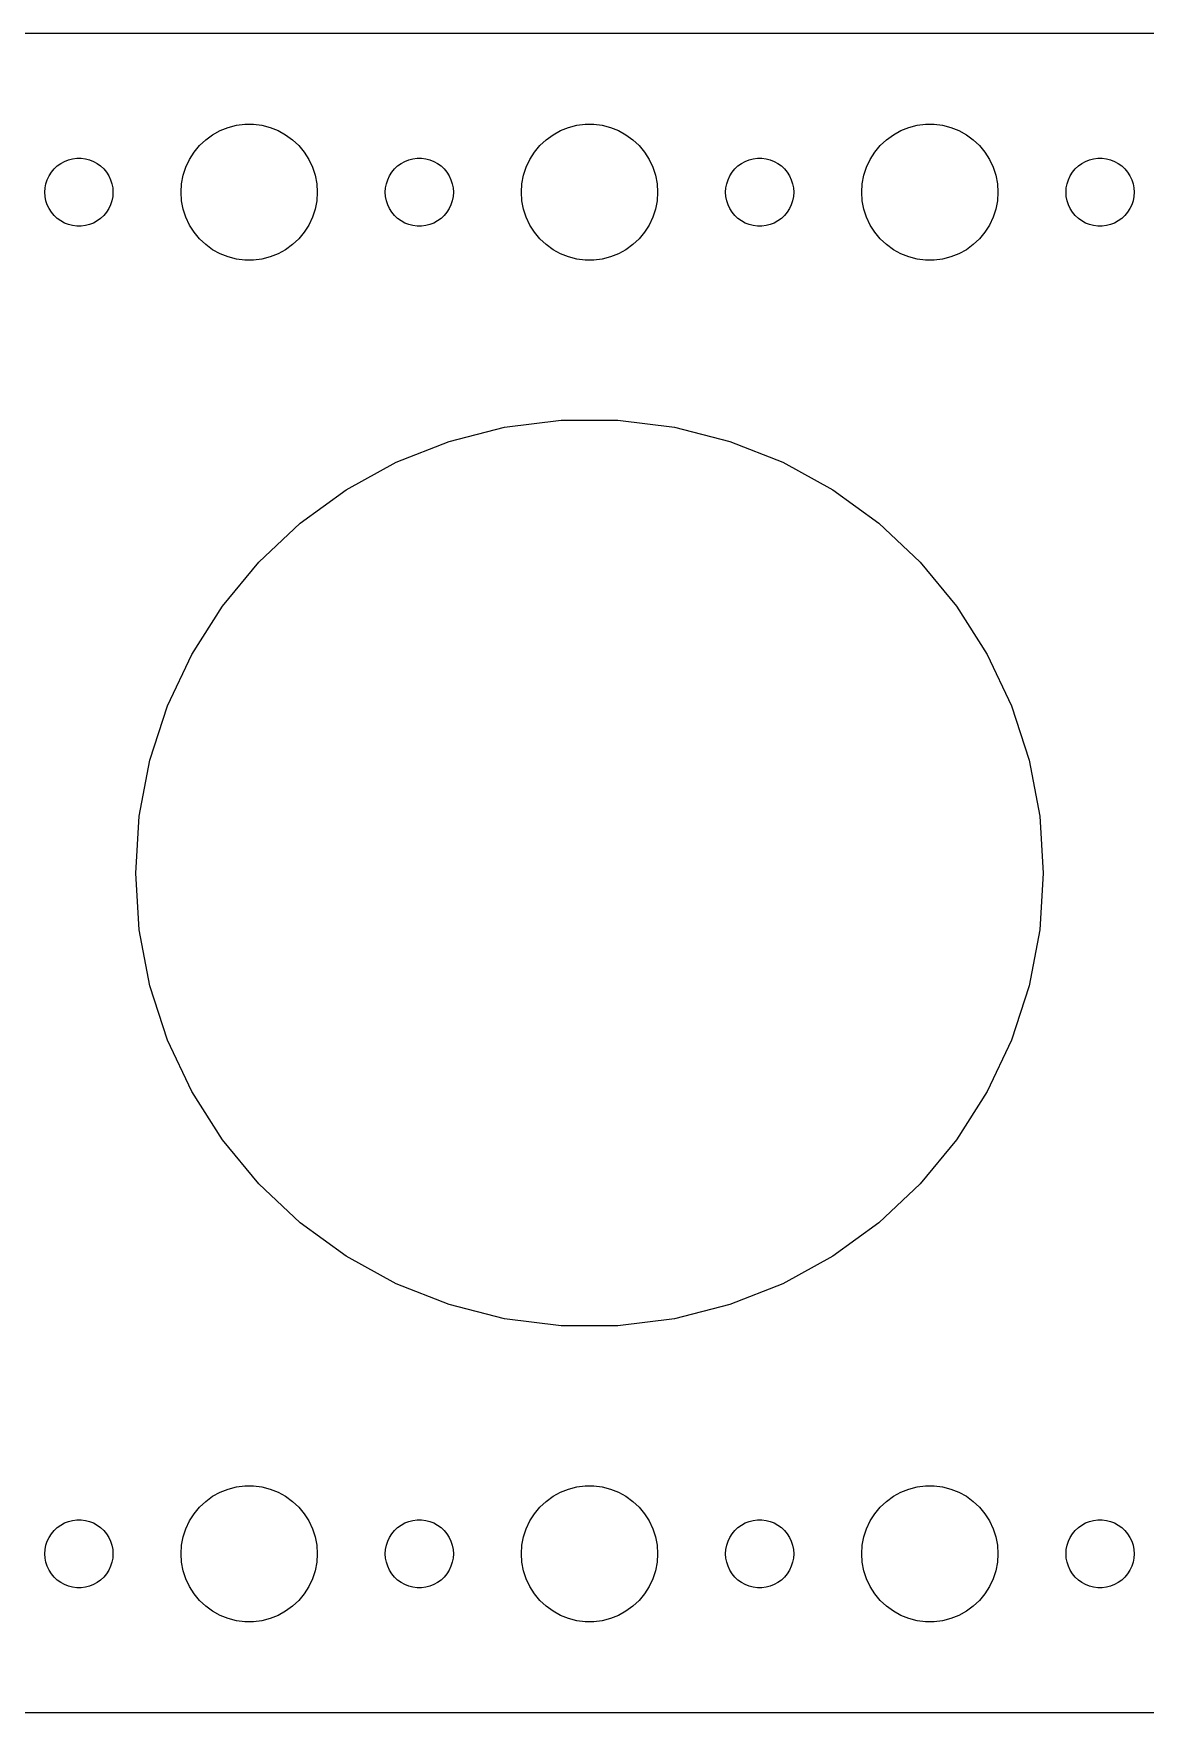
# Model space of a CAD drawing. Header units: metres. Extents: x -127 to 127, y -37 to 37.
# Drawn here: x -69.5 to -20.5, y -37 to 37 of the extents above; entities that cross this region are included whole.
import ezdxf

# ---------------------------------------------------------------- set-up
doc = ezdxf.new("R2010")
doc.units = ezdxf.units.M

msp = doc.modelspace()

# ---------------------------------------------------------------- linework, layer by layer
for p, q in [((122.314, 36.9901), (-122.314, 36.9901)), ((-61.6075, 32.533), (-61.2773, 32.7145)), ((-61.2773, 32.7145), (-60.927, 32.8532)), ((-60.927, 32.8532), (-60.5621, 32.9469)), ((-60.5621, 32.9469), (-60.1884, 32.9941)), ((-60.1884, 32.9941), (-59.8116, 32.9941)), ((-59.8116, 32.9941), (-59.4379, 32.9469)), ((-59.4379, 32.9469), (-59.0729, 32.8532)), ((-59.0729, 32.8532), (-58.7227, 32.7145)), ((-58.7227, 32.7145), (-58.3925, 32.533)), ((-46.6075, 32.533), (-46.2773, 32.7145)), ((-46.2773, 32.7145), (-45.927, 32.8532)), ((-45.927, 32.8532), (-45.5621, 32.9469)), ((-45.5621, 32.9469), (-45.1884, 32.9941)), ((-45.1884, 32.9941), (-44.8116, 32.9941)), ((-44.8116, 32.9941), (-44.4379, 32.9469)), ((-44.4379, 32.9469), (-44.0729, 32.8532)), ((-44.0729, 32.8532), (-43.7227, 32.7145)), ((-43.7227, 32.7145), (-43.3925, 32.533)), ((-31.6075, 32.533), (-31.2773, 32.7145)), ((-31.2773, 32.7145), (-30.927, 32.8532)), ((-30.927, 32.8532), (-30.5621, 32.9469)), ((-30.5621, 32.9469), (-30.1884, 32.9941)), ((-30.1884, 32.9941), (-29.8116, 32.9941)), ((-29.8116, 32.9941), (-29.4379, 32.9469)), ((-29.4379, 32.9469), (-29.0729, 32.8532)), ((-29.0729, 32.8532), (-28.7227, 32.7145)), ((-28.7227, 32.7145), (-28.3925, 32.533)), ((-62.427, 31.7634), (-62.1869, 32.0536)), ((-62.1869, 32.0536), (-61.9123, 32.3115)), ((-61.9123, 32.3115), (-61.6075, 32.533)), ((-58.3925, 32.533), (-58.0877, 32.3115)), ((-58.0877, 32.3115), (-57.8131, 32.0536)), ((-57.8131, 32.0536), (-57.5729, 31.7634)), ((-47.427, 31.7634), (-47.1869, 32.0536)), ((-47.1869, 32.0536), (-46.9123, 32.3115)), ((-46.9123, 32.3115), (-46.6075, 32.533)), ((-43.3925, 32.533), (-43.0877, 32.3115)), ((-43.0877, 32.3115), (-42.8131, 32.0536)), ((-42.8131, 32.0536), (-42.5729, 31.7634)), ((-32.427, 31.7634), (-32.1869, 32.0536)), ((-32.1869, 32.0536), (-31.9123, 32.3115)), ((-31.9123, 32.3115), (-31.6075, 32.533)), ((-28.3925, 32.533), (-28.0877, 32.3115)), ((-28.0877, 32.3115), (-27.8131, 32.0536)), ((-27.8131, 32.0536), (-27.5729, 31.7634)), ((-68.5934, 31.0268), (-68.4561, 31.1558)), ((-68.4561, 31.1558), (-68.3037, 31.2665)), ((-68.3037, 31.2665), (-68.1387, 31.3572)), ((-68.1387, 31.3572), (-67.9635, 31.4266)), ((-67.9635, 31.4266), (-67.7811, 31.4734)), ((-67.7811, 31.4734), (-67.5942, 31.497)), ((-67.5942, 31.497), (-67.4058, 31.497)), ((-67.4058, 31.497), (-67.2189, 31.4734)), ((-67.2189, 31.4734), (-67.0365, 31.4266)), ((-67.0365, 31.4266), (-66.8613, 31.3572)), ((-66.8613, 31.3572), (-66.6963, 31.2665)), ((-66.6963, 31.2665), (-66.5439, 31.1558)), ((-66.5439, 31.1558), (-66.4065, 31.0268)), ((-62.9057, 30.7461), (-62.7893, 31.1044)), ((-62.7893, 31.1044), (-62.6289, 31.4453)), ((-62.6289, 31.4453), (-62.427, 31.7634)), ((-57.5729, 31.7634), (-57.3711, 31.4453)), ((-57.3711, 31.4453), (-57.2107, 31.1044)), ((-57.2107, 31.1044), (-57.0942, 30.7461)), ((-53.5934, 31.0268), (-53.4561, 31.1558)), ((-53.4561, 31.1558), (-53.3037, 31.2665)), ((-53.3037, 31.2665), (-53.1387, 31.3572)), ((-53.1387, 31.3572), (-52.9635, 31.4266)), ((-52.9635, 31.4266), (-52.7811, 31.4734)), ((-52.7811, 31.4734), (-52.5942, 31.497)), ((-52.5942, 31.497), (-52.4058, 31.497)), ((-52.4058, 31.497), (-52.2189, 31.4734)), ((-52.2189, 31.4734), (-52.0365, 31.4266)), ((-52.0365, 31.4266), (-51.8613, 31.3572)), ((-51.8613, 31.3572), (-51.6963, 31.2665)), ((-51.6963, 31.2665), (-51.5439, 31.1558)), ((-51.5439, 31.1558), (-51.4065, 31.0268)), ((-47.9057, 30.7461), (-47.7893, 31.1044)), ((-47.7893, 31.1044), (-47.6289, 31.4453)), ((-47.6289, 31.4453), (-47.427, 31.7634)), ((-42.5729, 31.7634), (-42.3711, 31.4453)), ((-42.3711, 31.4453), (-42.2107, 31.1044)), ((-42.2107, 31.1044), (-42.0942, 30.7461)), ((-38.5934, 31.0268), (-38.4561, 31.1558)), ((-38.4561, 31.1558), (-38.3037, 31.2665)), ((-38.3037, 31.2665), (-38.1387, 31.3572)), ((-38.1387, 31.3572), (-37.9635, 31.4266)), ((-37.9635, 31.4266), (-37.7811, 31.4734)), ((-37.7811, 31.4734), (-37.5942, 31.497)), ((-37.5942, 31.497), (-37.4058, 31.497)), ((-37.4058, 31.497), (-37.2189, 31.4734)), ((-37.2189, 31.4734), (-37.0365, 31.4266)), ((-37.0365, 31.4266), (-36.8613, 31.3572)), ((-36.8613, 31.3572), (-36.6963, 31.2665)), ((-36.6963, 31.2665), (-36.5439, 31.1558)), ((-36.5439, 31.1558), (-36.4065, 31.0268)), ((-32.9057, 30.7461), (-32.7893, 31.1044)), ((-32.7893, 31.1044), (-32.6289, 31.4453)), ((-32.6289, 31.4453), (-32.427, 31.7634)), ((-27.5729, 31.7634), (-27.3711, 31.4453)), ((-27.3711, 31.4453), (-27.2107, 31.1044)), ((-27.2107, 31.1044), (-27.0942, 30.7461)), ((-23.5934, 31.0268), (-23.4561, 31.1558)), ((-23.4561, 31.1558), (-23.3037, 31.2665)), ((-23.3037, 31.2665), (-23.1387, 31.3572)), ((-23.1387, 31.3572), (-22.9635, 31.4266)), ((-22.9635, 31.4266), (-22.7811, 31.4734)), ((-22.7811, 31.4734), (-22.5942, 31.497)), ((-22.5942, 31.497), (-22.4058, 31.497)), ((-22.4058, 31.497), (-22.2189, 31.4734)), ((-22.2189, 31.4734), (-22.0365, 31.4266)), ((-22.0365, 31.4266), (-21.8613, 31.3572)), ((-21.8613, 31.3572), (-21.6963, 31.2665)), ((-21.6963, 31.2665), (-21.5439, 31.1558)), ((-21.5439, 31.1558), (-21.4065, 31.0268)), ((-68.9882, 30.188), (-68.9529, 30.373)), ((-68.9529, 30.373), (-68.8947, 30.5522)), ((-68.8947, 30.5522), (-68.8145, 30.7226)), ((-68.8145, 30.7226), (-68.7135, 30.8817)), ((-68.7135, 30.8817), (-68.5934, 31.0268)), ((-66.4065, 31.0268), (-66.2865, 30.8817)), ((-66.2865, 30.8817), (-66.1855, 30.7226)), ((-66.1855, 30.7226), (-66.1053, 30.5522)), ((-66.1053, 30.5522), (-66.0471, 30.373)), ((-66.0471, 30.373), (-66.0118, 30.188)), ((-63, 30), (-62.9763, 30.376)), ((-62.9763, 30.376), (-62.9057, 30.7461)), ((-57.0942, 30.7461), (-57.0237, 30.376)), ((-57.0237, 30.376), (-57, 30)), ((-53.9882, 30.188), (-53.9529, 30.373)), ((-53.9529, 30.373), (-53.8947, 30.5522)), ((-53.8947, 30.5522), (-53.8145, 30.7226)), ((-53.8145, 30.7226), (-53.7135, 30.8817)), ((-53.7135, 30.8817), (-53.5934, 31.0268)), ((-51.4065, 31.0268), (-51.2865, 30.8817)), ((-51.2865, 30.8817), (-51.1855, 30.7226)), ((-51.1855, 30.7226), (-51.1053, 30.5522)), ((-51.1053, 30.5522), (-51.0471, 30.373)), ((-51.0471, 30.373), (-51.0118, 30.188)), ((-48, 30), (-47.9763, 30.376)), ((-47.9763, 30.376), (-47.9057, 30.7461)), ((-42.0942, 30.7461), (-42.0237, 30.376)), ((-42.0237, 30.376), (-42, 30)), ((-38.9882, 30.188), (-38.9529, 30.373)), ((-38.9529, 30.373), (-38.8947, 30.5522)), ((-38.8947, 30.5522), (-38.8145, 30.7226)), ((-38.8145, 30.7226), (-38.7135, 30.8817)), ((-38.7135, 30.8817), (-38.5934, 31.0268)), ((-36.4065, 31.0268), (-36.2865, 30.8817)), ((-36.2865, 30.8817), (-36.1855, 30.7226)), ((-36.1855, 30.7226), (-36.1053, 30.5522)), ((-36.1053, 30.5522), (-36.0471, 30.373)), ((-36.0471, 30.373), (-36.0118, 30.188)), ((-33, 30), (-32.9763, 30.376)), ((-32.9763, 30.376), (-32.9057, 30.7461)), ((-27.0942, 30.7461), (-27.0237, 30.376)), ((-27.0237, 30.376), (-27, 30)), ((-23.9882, 30.188), (-23.9529, 30.373)), ((-23.9529, 30.373), (-23.8947, 30.5522)), ((-23.8947, 30.5522), (-23.8145, 30.7226)), ((-23.8145, 30.7226), (-23.7135, 30.8817)), ((-23.7135, 30.8817), (-23.5934, 31.0268)), ((-21.4065, 31.0268), (-21.2865, 30.8817)), ((-21.2865, 30.8817), (-21.1855, 30.7226)), ((-21.1855, 30.7226), (-21.1053, 30.5522)), ((-21.1053, 30.5522), (-21.0471, 30.373)), ((-21.0471, 30.373), (-21.0118, 30.188)), ((-69, 30), (-68.9882, 30.188)), ((-68.9882, 29.812), (-69, 30)), ((-68.9529, 29.627), (-68.9882, 29.812)), ((-68.8947, 29.4478), (-68.9529, 29.627)), ((-66.0471, 29.627), (-66.1053, 29.4478)), ((-66.0118, 29.812), (-66.0471, 29.627)), ((-66.0118, 30.188), (-66, 30)), ((-66, 30), (-66.0118, 29.812)), ((-62.9763, 29.624), (-63, 30)), ((-62.9057, 29.2539), (-62.9763, 29.624)), ((-57.0237, 29.624), (-57.0942, 29.2539)), ((-57, 30), (-57.0237, 29.624)), ((-54, 30), (-53.9882, 30.188)), ((-53.9882, 29.812), (-54, 30)), ((-53.9529, 29.627), (-53.9882, 29.812)), ((-53.8947, 29.4478), (-53.9529, 29.627)), ((-51.0471, 29.627), (-51.1053, 29.4478)), ((-51.0118, 29.812), (-51.0471, 29.627)), ((-51.0118, 30.188), (-51, 30)), ((-51, 30), (-51.0118, 29.812)), ((-47.9763, 29.624), (-48, 30)), ((-47.9057, 29.2539), (-47.9763, 29.624)), ((-42.0237, 29.624), (-42.0942, 29.2539)), ((-42, 30), (-42.0237, 29.624)), ((-39, 30), (-38.9882, 30.188)), ((-38.9882, 29.812), (-39, 30)), ((-38.9529, 29.627), (-38.9882, 29.812)), ((-38.8947, 29.4478), (-38.9529, 29.627)), ((-36.0471, 29.627), (-36.1053, 29.4478)), ((-36.0118, 29.812), (-36.0471, 29.627)), ((-36.0118, 30.188), (-36, 30)), ((-36, 30), (-36.0118, 29.812)), ((-32.9763, 29.624), (-33, 30)), ((-32.9057, 29.2539), (-32.9763, 29.624)), ((-27.0237, 29.624), (-27.0942, 29.2539)), ((-27, 30), (-27.0237, 29.624)), ((-24, 30), (-23.9882, 30.188)), ((-23.9882, 29.812), (-24, 30)), ((-23.9529, 29.627), (-23.9882, 29.812)), ((-23.8947, 29.4478), (-23.9529, 29.627)), ((-21.0471, 29.627), (-21.1053, 29.4478)), ((-21.0118, 29.812), (-21.0471, 29.627)), ((-21.0118, 30.188), (-21, 30)), ((-21, 30), (-21.0118, 29.812)), ((-68.8145, 29.2774), (-68.8947, 29.4478)), ((-68.7135, 29.1183), (-68.8145, 29.2774)), ((-68.5934, 28.9732), (-68.7135, 29.1183)), ((-68.4561, 28.8442), (-68.5934, 28.9732)), ((-66.4065, 28.9732), (-66.5439, 28.8442)), ((-66.2865, 29.1183), (-66.4065, 28.9732)), ((-66.1855, 29.2774), (-66.2865, 29.1183)), ((-66.1053, 29.4478), (-66.1855, 29.2774)), ((-62.7893, 28.8956), (-62.9057, 29.2539)), ((-62.6289, 28.5547), (-62.7893, 28.8956)), ((-57.2107, 28.8956), (-57.3711, 28.5547)), ((-57.0942, 29.2539), (-57.2107, 28.8956)), ((-53.8145, 29.2774), (-53.8947, 29.4478)), ((-53.7135, 29.1183), (-53.8145, 29.2774)), ((-53.5934, 28.9732), (-53.7135, 29.1183)), ((-53.4561, 28.8442), (-53.5934, 28.9732)), ((-51.4065, 28.9732), (-51.5439, 28.8442)), ((-51.2865, 29.1183), (-51.4065, 28.9732)), ((-51.1855, 29.2774), (-51.2865, 29.1183)), ((-51.1053, 29.4478), (-51.1855, 29.2774)), ((-47.7893, 28.8956), (-47.9057, 29.2539)), ((-47.6289, 28.5547), (-47.7893, 28.8956)), ((-42.2107, 28.8956), (-42.3711, 28.5547)), ((-42.0942, 29.2539), (-42.2107, 28.8956)), ((-38.8145, 29.2774), (-38.8947, 29.4478)), ((-38.7135, 29.1183), (-38.8145, 29.2774)), ((-38.5934, 28.9732), (-38.7135, 29.1183)), ((-38.4561, 28.8442), (-38.5934, 28.9732)), ((-36.4065, 28.9732), (-36.5439, 28.8442)), ((-36.2865, 29.1183), (-36.4065, 28.9732)), ((-36.1855, 29.2774), (-36.2865, 29.1183)), ((-36.1053, 29.4478), (-36.1855, 29.2774)), ((-32.7893, 28.8956), (-32.9057, 29.2539)), ((-32.6289, 28.5547), (-32.7893, 28.8956)), ((-27.2107, 28.8956), (-27.3711, 28.5547)), ((-27.0942, 29.2539), (-27.2107, 28.8956)), ((-23.8145, 29.2774), (-23.8947, 29.4478)), ((-23.7135, 29.1183), (-23.8145, 29.2774)), ((-23.5934, 28.9732), (-23.7135, 29.1183)), ((-23.4561, 28.8442), (-23.5934, 28.9732)), ((-21.4065, 28.9732), (-21.5439, 28.8442)), ((-21.2865, 29.1183), (-21.4065, 28.9732)), ((-21.1855, 29.2774), (-21.2865, 29.1183)), ((-21.1053, 29.4478), (-21.1855, 29.2774)), ((-68.3037, 28.7335), (-68.4561, 28.8442)), ((-68.1387, 28.6427), (-68.3037, 28.7335)), ((-67.9635, 28.5734), (-68.1387, 28.6427)), ((-67.7811, 28.5266), (-67.9635, 28.5734)), ((-67.5942, 28.503), (-67.7811, 28.5266)), ((-67.4058, 28.503), (-67.5942, 28.503)), ((-67.2189, 28.5266), (-67.4058, 28.503)), ((-67.0365, 28.5734), (-67.2189, 28.5266)), ((-66.8613, 28.6427), (-67.0365, 28.5734)), ((-66.6963, 28.7335), (-66.8613, 28.6427)), ((-66.5439, 28.8442), (-66.6963, 28.7335)), ((-62.427, 28.2366), (-62.6289, 28.5547)), ((-62.1869, 27.9464), (-62.427, 28.2366)), ((-57.5729, 28.2366), (-57.8131, 27.9464)), ((-57.3711, 28.5547), (-57.5729, 28.2366)), ((-53.3037, 28.7335), (-53.4561, 28.8442)), ((-53.1387, 28.6427), (-53.3037, 28.7335)), ((-52.9635, 28.5734), (-53.1387, 28.6427)), ((-52.7811, 28.5266), (-52.9635, 28.5734)), ((-52.5942, 28.503), (-52.7811, 28.5266)), ((-52.4058, 28.503), (-52.5942, 28.503)), ((-52.2189, 28.5266), (-52.4058, 28.503)), ((-52.0365, 28.5734), (-52.2189, 28.5266)), ((-51.8613, 28.6427), (-52.0365, 28.5734)), ((-51.6963, 28.7335), (-51.8613, 28.6427)), ((-51.5439, 28.8442), (-51.6963, 28.7335)), ((-47.427, 28.2366), (-47.6289, 28.5547)), ((-47.1869, 27.9464), (-47.427, 28.2366)), ((-42.5729, 28.2366), (-42.8131, 27.9464)), ((-42.3711, 28.5547), (-42.5729, 28.2366)), ((-38.3037, 28.7335), (-38.4561, 28.8442)), ((-38.1387, 28.6427), (-38.3037, 28.7335)), ((-37.9635, 28.5734), (-38.1387, 28.6427)), ((-37.7811, 28.5266), (-37.9635, 28.5734)), ((-37.5942, 28.503), (-37.7811, 28.5266)), ((-37.4058, 28.503), (-37.5942, 28.503)), ((-37.2189, 28.5266), (-37.4058, 28.503)), ((-37.0365, 28.5734), (-37.2189, 28.5266)), ((-36.8613, 28.6427), (-37.0365, 28.5734)), ((-36.6963, 28.7335), (-36.8613, 28.6427)), ((-36.5439, 28.8442), (-36.6963, 28.7335)), ((-32.427, 28.2366), (-32.6289, 28.5547)), ((-32.1869, 27.9464), (-32.427, 28.2366)), ((-27.5729, 28.2366), (-27.8131, 27.9464)), ((-27.3711, 28.5547), (-27.5729, 28.2366)), ((-23.3037, 28.7335), (-23.4561, 28.8442)), ((-23.1387, 28.6427), (-23.3037, 28.7335)), ((-22.9635, 28.5734), (-23.1387, 28.6427)), ((-22.7811, 28.5266), (-22.9635, 28.5734)), ((-22.5942, 28.503), (-22.7811, 28.5266)), ((-22.4058, 28.503), (-22.5942, 28.503)), ((-22.2189, 28.5266), (-22.4058, 28.503)), ((-22.0365, 28.5734), (-22.2189, 28.5266)), ((-21.8613, 28.6427), (-22.0365, 28.5734)), ((-21.6963, 28.7335), (-21.8613, 28.6427)), ((-21.5439, 28.8442), (-21.6963, 28.7335)), ((-61.9123, 27.6884), (-62.1869, 27.9464)), ((-61.6075, 27.467), (-61.9123, 27.6884)), ((-61.2773, 27.2855), (-61.6075, 27.467)), ((-58.3925, 27.467), (-58.7227, 27.2855)), ((-58.0877, 27.6884), (-58.3925, 27.467)), ((-57.8131, 27.9464), (-58.0877, 27.6884)), ((-46.9123, 27.6884), (-47.1869, 27.9464)), ((-46.6075, 27.467), (-46.9123, 27.6884)), ((-46.2773, 27.2855), (-46.6075, 27.467)), ((-43.3925, 27.467), (-43.7227, 27.2855)), ((-43.0877, 27.6884), (-43.3925, 27.467)), ((-42.8131, 27.9464), (-43.0877, 27.6884)), ((-31.9123, 27.6884), (-32.1869, 27.9464)), ((-31.6075, 27.467), (-31.9123, 27.6884)), ((-31.2773, 27.2855), (-31.6075, 27.467)), ((-28.3925, 27.467), (-28.7227, 27.2855)), ((-28.0877, 27.6884), (-28.3925, 27.467)), ((-27.8131, 27.9464), (-28.0877, 27.6884)), ((-60.927, 27.1468), (-61.2773, 27.2855)), ((-60.5621, 27.0531), (-60.927, 27.1468)), ((-60.1884, 27.0059), (-60.5621, 27.0531)), ((-59.8116, 27.0059), (-60.1884, 27.0059)), ((-59.4379, 27.0531), (-59.8116, 27.0059)), ((-59.0729, 27.1468), (-59.4379, 27.0531)), ((-58.7227, 27.2855), (-59.0729, 27.1468)), ((-45.927, 27.1468), (-46.2773, 27.2855)), ((-45.5621, 27.0531), (-45.927, 27.1468)), ((-45.1884, 27.0059), (-45.5621, 27.0531)), ((-44.8116, 27.0059), (-45.1884, 27.0059)), ((-44.4379, 27.0531), (-44.8116, 27.0059)), ((-44.0729, 27.1468), (-44.4379, 27.0531)), ((-43.7227, 27.2855), (-44.0729, 27.1468)), ((-30.927, 27.1468), (-31.2773, 27.2855)), ((-30.5621, 27.0531), (-30.927, 27.1468)), ((-30.1884, 27.0059), (-30.5621, 27.0531)), ((-29.8116, 27.0059), (-30.1884, 27.0059)), ((-29.4379, 27.0531), (-29.8116, 27.0059)), ((-29.0729, 27.1468), (-29.4379, 27.0531)), ((-28.7227, 27.2855), (-29.0729, 27.1468)), ((-51.1803, 19.0211), (-48.7476, 19.6457)), ((-48.7476, 19.6457), (-46.2558, 19.9605)), ((-46.2558, 19.9605), (-43.7442, 19.9605)), ((-43.7442, 19.9605), (-41.2524, 19.6457)), ((-41.2524, 19.6457), (-38.8197, 19.0211)), ((-53.5156, 18.0965), (-51.1803, 19.0211)), ((-38.8197, 19.0211), (-36.4844, 18.0965)), ((-55.7165, 16.8866), (-53.5156, 18.0965)), ((-36.4844, 18.0965), (-34.2835, 16.8866)), ((-57.7485, 15.4103), (-55.7165, 16.8866)), ((-34.2835, 16.8866), (-32.2515, 15.4103)), ((-59.5794, 13.6909), (-57.7485, 15.4103)), ((-32.2515, 15.4103), (-30.4206, 13.6909)), ((-61.1803, 11.7557), (-59.5794, 13.6909)), ((-30.4206, 13.6909), (-28.8197, 11.7557)), ((-62.5261, 9.63507), (-61.1803, 11.7557)), ((-28.8197, 11.7557), (-27.4739, 9.63507)), ((-63.5955, 7.36249), (-62.5261, 9.63507)), ((-27.4739, 9.63507), (-26.4045, 7.36249)), ((-64.3717, 4.97379), (-63.5955, 7.36249)), ((-26.4045, 7.36249), (-25.6283, 4.97379)), ((-64.8423, 2.50665), (-64.3717, 4.97379)), ((-25.6283, 4.97379), (-25.1577, 2.50665)), ((-65, 0), (-64.8423, 2.50665)), ((-25.1577, 2.50665), (-25, 0)), ((-64.8423, -2.50665), (-65, 0)), ((-25, 0), (-25.1577, -2.50665)), ((-64.3717, -4.97379), (-64.8423, -2.50665)), ((-25.1577, -2.50665), (-25.6283, -4.97379)), ((-63.5955, -7.36249), (-64.3717, -4.97379)), ((-25.6283, -4.97379), (-26.4045, -7.36249)), ((-62.5261, -9.63507), (-63.5955, -7.36249)), ((-26.4045, -7.36249), (-27.4739, -9.63507)), ((-61.1803, -11.7557), (-62.5261, -9.63507)), ((-27.4739, -9.63507), (-28.8197, -11.7557)), ((-59.5794, -13.6909), (-61.1803, -11.7557)), ((-28.8197, -11.7557), (-30.4206, -13.6909)), ((-57.7485, -15.4103), (-59.5794, -13.6909)), ((-30.4206, -13.6909), (-32.2515, -15.4103)), ((-55.7165, -16.8866), (-57.7485, -15.4103)), ((-32.2515, -15.4103), (-34.2835, -16.8866)), ((-53.5156, -18.0965), (-55.7165, -16.8866)), ((-34.2835, -16.8866), (-36.4844, -18.0965)), ((-51.1803, -19.0211), (-53.5156, -18.0965)), ((-36.4844, -18.0965), (-38.8197, -19.0211)), ((-48.7476, -19.6457), (-51.1803, -19.0211)), ((-38.8197, -19.0211), (-41.2524, -19.6457)), ((-46.2558, -19.9605), (-48.7476, -19.6457)), ((-43.7442, -19.9605), (-46.2558, -19.9605)), ((-41.2524, -19.6457), (-43.7442, -19.9605)), ((-61.6075, -27.467), (-61.2773, -27.2855)), ((-61.2773, -27.2855), (-60.927, -27.1468)), ((-60.927, -27.1468), (-60.5621, -27.0531)), ((-60.5621, -27.0531), (-60.1884, -27.0059)), ((-60.1884, -27.0059), (-59.8116, -27.0059)), ((-59.8116, -27.0059), (-59.4379, -27.0531)), ((-59.4379, -27.0531), (-59.0729, -27.1468)), ((-59.0729, -27.1468), (-58.7227, -27.2855)), ((-58.7227, -27.2855), (-58.3925, -27.467)), ((-46.6075, -27.467), (-46.2773, -27.2855)), ((-46.2773, -27.2855), (-45.927, -27.1468)), ((-45.927, -27.1468), (-45.5621, -27.0531)), ((-45.5621, -27.0531), (-45.1884, -27.0059)), ((-45.1884, -27.0059), (-44.8116, -27.0059)), ((-44.8116, -27.0059), (-44.4379, -27.0531)), ((-44.4379, -27.0531), (-44.0729, -27.1468)), ((-44.0729, -27.1468), (-43.7227, -27.2855)), ((-43.7227, -27.2855), (-43.3925, -27.467)), ((-31.6075, -27.467), (-31.2773, -27.2855)), ((-31.2773, -27.2855), (-30.927, -27.1468)), ((-30.927, -27.1468), (-30.5621, -27.0531)), ((-30.5621, -27.0531), (-30.1884, -27.0059)), ((-30.1884, -27.0059), (-29.8116, -27.0059)), ((-29.8116, -27.0059), (-29.4379, -27.0531)), ((-29.4379, -27.0531), (-29.0729, -27.1468)), ((-29.0729, -27.1468), (-28.7227, -27.2855)), ((-28.7227, -27.2855), (-28.3925, -27.467)), ((-62.427, -28.2366), (-62.1869, -27.9464)), ((-62.1869, -27.9464), (-61.9123, -27.6884)), ((-61.9123, -27.6884), (-61.6075, -27.467)), ((-58.3925, -27.467), (-58.0877, -27.6884)), ((-58.0877, -27.6884), (-57.8131, -27.9464)), ((-57.8131, -27.9464), (-57.5729, -28.2366)), ((-47.427, -28.2366), (-47.1869, -27.9464)), ((-47.1869, -27.9464), (-46.9123, -27.6884)), ((-46.9123, -27.6884), (-46.6075, -27.467)), ((-43.3925, -27.467), (-43.0877, -27.6884)), ((-43.0877, -27.6884), (-42.8131, -27.9464)), ((-42.8131, -27.9464), (-42.5729, -28.2366)), ((-32.427, -28.2366), (-32.1869, -27.9464)), ((-32.1869, -27.9464), (-31.9123, -27.6884)), ((-31.9123, -27.6884), (-31.6075, -27.467)), ((-28.3925, -27.467), (-28.0877, -27.6884)), ((-28.0877, -27.6884), (-27.8131, -27.9464)), ((-27.8131, -27.9464), (-27.5729, -28.2366)), ((-68.5934, -28.9732), (-68.4561, -28.8442)), ((-68.4561, -28.8442), (-68.3037, -28.7335)), ((-68.3037, -28.7335), (-68.1387, -28.6427)), ((-68.1387, -28.6427), (-67.9635, -28.5734)), ((-67.9635, -28.5734), (-67.7811, -28.5266)), ((-67.7811, -28.5266), (-67.5942, -28.503)), ((-67.5942, -28.503), (-67.4058, -28.503)), ((-67.4058, -28.503), (-67.2189, -28.5266)), ((-67.2189, -28.5266), (-67.0365, -28.5734)), ((-67.0365, -28.5734), (-66.8613, -28.6427)), ((-66.8613, -28.6427), (-66.6963, -28.7335)), ((-66.6963, -28.7335), (-66.5439, -28.8442)), ((-66.5439, -28.8442), (-66.4065, -28.9732)), ((-62.7893, -28.8956), (-62.6289, -28.5547)), ((-62.6289, -28.5547), (-62.427, -28.2366)), ((-57.5729, -28.2366), (-57.3711, -28.5547)), ((-57.3711, -28.5547), (-57.2107, -28.8956)), ((-53.5934, -28.9732), (-53.4561, -28.8442)), ((-53.4561, -28.8442), (-53.3037, -28.7335)), ((-53.3037, -28.7335), (-53.1387, -28.6427)), ((-53.1387, -28.6427), (-52.9635, -28.5734)), ((-52.9635, -28.5734), (-52.7811, -28.5266)), ((-52.7811, -28.5266), (-52.5942, -28.503)), ((-52.5942, -28.503), (-52.4058, -28.503)), ((-52.4058, -28.503), (-52.2189, -28.5266)), ((-52.2189, -28.5266), (-52.0365, -28.5734)), ((-52.0365, -28.5734), (-51.8613, -28.6427)), ((-51.8613, -28.6427), (-51.6963, -28.7335)), ((-51.6963, -28.7335), (-51.5439, -28.8442)), ((-51.5439, -28.8442), (-51.4065, -28.9732)), ((-47.7893, -28.8956), (-47.6289, -28.5547)), ((-47.6289, -28.5547), (-47.427, -28.2366)), ((-42.5729, -28.2366), (-42.3711, -28.5547)), ((-42.3711, -28.5547), (-42.2107, -28.8956)), ((-38.5934, -28.9732), (-38.4561, -28.8442)), ((-38.4561, -28.8442), (-38.3037, -28.7335)), ((-38.3037, -28.7335), (-38.1387, -28.6427)), ((-38.1387, -28.6427), (-37.9635, -28.5734)), ((-37.9635, -28.5734), (-37.7811, -28.5266)), ((-37.7811, -28.5266), (-37.5942, -28.503)), ((-37.5942, -28.503), (-37.4058, -28.503)), ((-37.4058, -28.503), (-37.2189, -28.5266)), ((-37.2189, -28.5266), (-37.0365, -28.5734)), ((-37.0365, -28.5734), (-36.8613, -28.6427)), ((-36.8613, -28.6427), (-36.6963, -28.7335)), ((-36.6963, -28.7335), (-36.5439, -28.8442)), ((-36.5439, -28.8442), (-36.4065, -28.9732)), ((-32.7893, -28.8956), (-32.6289, -28.5547)), ((-32.6289, -28.5547), (-32.427, -28.2366)), ((-27.5729, -28.2366), (-27.3711, -28.5547)), ((-27.3711, -28.5547), (-27.2107, -28.8956)), ((-23.5934, -28.9732), (-23.4561, -28.8442)), ((-23.4561, -28.8442), (-23.3037, -28.7335)), ((-23.3037, -28.7335), (-23.1387, -28.6427)), ((-23.1387, -28.6427), (-22.9635, -28.5734)), ((-22.9635, -28.5734), (-22.7811, -28.5266)), ((-22.7811, -28.5266), (-22.5942, -28.503)), ((-22.5942, -28.503), (-22.4058, -28.503)), ((-22.4058, -28.503), (-22.2189, -28.5266)), ((-22.2189, -28.5266), (-22.0365, -28.5734)), ((-22.0365, -28.5734), (-21.8613, -28.6427)), ((-21.8613, -28.6427), (-21.6963, -28.7335)), ((-21.6963, -28.7335), (-21.5439, -28.8442)), ((-21.5439, -28.8442), (-21.4065, -28.9732)), ((-68.9529, -29.627), (-68.8947, -29.4478)), ((-68.8947, -29.4478), (-68.8145, -29.2774)), ((-68.8145, -29.2774), (-68.7135, -29.1183)), ((-68.7135, -29.1183), (-68.5934, -28.9732)), ((-66.4065, -28.9732), (-66.2865, -29.1183)), ((-66.2865, -29.1183), (-66.1855, -29.2774)), ((-66.1855, -29.2774), (-66.1053, -29.4478)), ((-66.1053, -29.4478), (-66.0471, -29.627)), ((-62.9763, -29.624), (-62.9057, -29.2539)), ((-62.9057, -29.2539), (-62.7893, -28.8956)), ((-57.2107, -28.8956), (-57.0942, -29.2539)), ((-57.0942, -29.2539), (-57.0237, -29.624)), ((-53.9529, -29.627), (-53.8947, -29.4478)), ((-53.8947, -29.4478), (-53.8145, -29.2774)), ((-53.8145, -29.2774), (-53.7135, -29.1183)), ((-53.7135, -29.1183), (-53.5934, -28.9732)), ((-51.4065, -28.9732), (-51.2865, -29.1183)), ((-51.2865, -29.1183), (-51.1855, -29.2774)), ((-51.1855, -29.2774), (-51.1053, -29.4478)), ((-51.1053, -29.4478), (-51.0471, -29.627)), ((-47.9763, -29.624), (-47.9057, -29.2539)), ((-47.9057, -29.2539), (-47.7893, -28.8956)), ((-42.2107, -28.8956), (-42.0942, -29.2539)), ((-42.0942, -29.2539), (-42.0237, -29.624)), ((-38.9529, -29.627), (-38.8947, -29.4478)), ((-38.8947, -29.4478), (-38.8145, -29.2774)), ((-38.8145, -29.2774), (-38.7135, -29.1183)), ((-38.7135, -29.1183), (-38.5934, -28.9732)), ((-36.4065, -28.9732), (-36.2865, -29.1183)), ((-36.2865, -29.1183), (-36.1855, -29.2774)), ((-36.1855, -29.2774), (-36.1053, -29.4478)), ((-36.1053, -29.4478), (-36.0471, -29.627)), ((-32.9763, -29.624), (-32.9057, -29.2539)), ((-32.9057, -29.2539), (-32.7893, -28.8956)), ((-27.2107, -28.8956), (-27.0942, -29.2539)), ((-27.0942, -29.2539), (-27.0237, -29.624)), ((-23.9529, -29.627), (-23.8947, -29.4478)), ((-23.8947, -29.4478), (-23.8145, -29.2774)), ((-23.8145, -29.2774), (-23.7135, -29.1183)), ((-23.7135, -29.1183), (-23.5934, -28.9732)), ((-21.4065, -28.9732), (-21.2865, -29.1183)), ((-21.2865, -29.1183), (-21.1855, -29.2774)), ((-21.1855, -29.2774), (-21.1053, -29.4478)), ((-21.1053, -29.4478), (-21.0471, -29.627)), ((-69, -30), (-68.9882, -29.812)), ((-68.9882, -30.188), (-69, -30)), ((-68.9882, -29.812), (-68.9529, -29.627)), ((-68.9529, -30.373), (-68.9882, -30.188)), ((-66.0471, -29.627), (-66.0118, -29.812)), ((-66.0118, -30.188), (-66.0471, -30.373)), ((-66.0118, -29.812), (-66, -30)), ((-66, -30), (-66.0118, -30.188)), ((-63, -30), (-62.9763, -29.624)), ((-62.9763, -30.376), (-63, -30)), ((-57.0237, -29.624), (-57, -30)), ((-57, -30), (-57.0237, -30.376)), ((-54, -30), (-53.9882, -29.812)), ((-53.9882, -30.188), (-54, -30)), ((-53.9882, -29.812), (-53.9529, -29.627)), ((-53.9529, -30.373), (-53.9882, -30.188)), ((-51.0471, -29.627), (-51.0118, -29.812)), ((-51.0118, -30.188), (-51.0471, -30.373)), ((-51.0118, -29.812), (-51, -30)), ((-51, -30), (-51.0118, -30.188)), ((-48, -30), (-47.9763, -29.624)), ((-47.9763, -30.376), (-48, -30)), ((-42.0237, -29.624), (-42, -30)), ((-42, -30), (-42.0237, -30.376)), ((-39, -30), (-38.9882, -29.812)), ((-38.9882, -30.188), (-39, -30)), ((-38.9882, -29.812), (-38.9529, -29.627)), ((-38.9529, -30.373), (-38.9882, -30.188)), ((-36.0471, -29.627), (-36.0118, -29.812)), ((-36.0118, -30.188), (-36.0471, -30.373)), ((-36.0118, -29.812), (-36, -30)), ((-36, -30), (-36.0118, -30.188)), ((-33, -30), (-32.9763, -29.624)), ((-32.9763, -30.376), (-33, -30)), ((-27.0237, -29.624), (-27, -30)), ((-27, -30), (-27.0237, -30.376)), ((-24, -30), (-23.9882, -29.812)), ((-23.9882, -30.188), (-24, -30)), ((-23.9882, -29.812), (-23.9529, -29.627)), ((-23.9529, -30.373), (-23.9882, -30.188)), ((-21.0471, -29.627), (-21.0118, -29.812)), ((-21.0118, -30.188), (-21.0471, -30.373)), ((-21.0118, -29.812), (-21, -30)), ((-21, -30), (-21.0118, -30.188)), ((-68.8947, -30.5522), (-68.9529, -30.373)), ((-68.8145, -30.7226), (-68.8947, -30.5522)), ((-68.7135, -30.8817), (-68.8145, -30.7226)), ((-68.5934, -31.0268), (-68.7135, -30.8817)), ((-68.4561, -31.1558), (-68.5934, -31.0268)), ((-66.4065, -31.0268), (-66.5439, -31.1558)), ((-66.2865, -30.8817), (-66.4065, -31.0268)), ((-66.1855, -30.7226), (-66.2865, -30.8817)), ((-66.1053, -30.5522), (-66.1855, -30.7226)), ((-66.0471, -30.373), (-66.1053, -30.5522)), ((-62.9057, -30.7461), (-62.9763, -30.376)), ((-62.7893, -31.1044), (-62.9057, -30.7461)), ((-57.0942, -30.7461), (-57.2107, -31.1044)), ((-57.0237, -30.376), (-57.0942, -30.7461)), ((-53.8947, -30.5522), (-53.9529, -30.373)), ((-53.8145, -30.7226), (-53.8947, -30.5522)), ((-53.7135, -30.8817), (-53.8145, -30.7226)), ((-53.5934, -31.0268), (-53.7135, -30.8817)), ((-53.4561, -31.1558), (-53.5934, -31.0268)), ((-51.4065, -31.0268), (-51.5439, -31.1558)), ((-51.2865, -30.8817), (-51.4065, -31.0268)), ((-51.1855, -30.7226), (-51.2865, -30.8817)), ((-51.1053, -30.5522), (-51.1855, -30.7226)), ((-51.0471, -30.373), (-51.1053, -30.5522)), ((-47.9057, -30.7461), (-47.9763, -30.376)), ((-47.7893, -31.1044), (-47.9057, -30.7461)), ((-42.0942, -30.7461), (-42.2107, -31.1044)), ((-42.0237, -30.376), (-42.0942, -30.7461)), ((-38.8947, -30.5522), (-38.9529, -30.373)), ((-38.8145, -30.7226), (-38.8947, -30.5522)), ((-38.7135, -30.8817), (-38.8145, -30.7226)), ((-38.5934, -31.0268), (-38.7135, -30.8817)), ((-38.4561, -31.1558), (-38.5934, -31.0268)), ((-36.4065, -31.0268), (-36.5439, -31.1558)), ((-36.2865, -30.8817), (-36.4065, -31.0268)), ((-36.1855, -30.7226), (-36.2865, -30.8817)), ((-36.1053, -30.5522), (-36.1855, -30.7226)), ((-36.0471, -30.373), (-36.1053, -30.5522)), ((-32.9057, -30.7461), (-32.9763, -30.376)), ((-32.7893, -31.1044), (-32.9057, -30.7461)), ((-27.0942, -30.7461), (-27.2107, -31.1044)), ((-27.0237, -30.376), (-27.0942, -30.7461)), ((-23.8947, -30.5522), (-23.9529, -30.373)), ((-23.8145, -30.7226), (-23.8947, -30.5522)), ((-23.7135, -30.8817), (-23.8145, -30.7226)), ((-23.5934, -31.0268), (-23.7135, -30.8817)), ((-23.4561, -31.1558), (-23.5934, -31.0268)), ((-21.4065, -31.0268), (-21.5439, -31.1558)), ((-21.2865, -30.8817), (-21.4065, -31.0268)), ((-21.1855, -30.7226), (-21.2865, -30.8817)), ((-21.1053, -30.5522), (-21.1855, -30.7226)), ((-21.0471, -30.373), (-21.1053, -30.5522)), ((-68.3037, -31.2665), (-68.4561, -31.1558)), ((-68.1387, -31.3572), (-68.3037, -31.2665)), ((-67.9635, -31.4266), (-68.1387, -31.3572)), ((-67.7811, -31.4734), (-67.9635, -31.4266)), ((-67.5942, -31.497), (-67.7811, -31.4734)), ((-67.4058, -31.497), (-67.5942, -31.497)), ((-67.2189, -31.4734), (-67.4058, -31.497)), ((-67.0365, -31.4266), (-67.2189, -31.4734)), ((-66.8613, -31.3572), (-67.0365, -31.4266)), ((-66.6963, -31.2665), (-66.8613, -31.3572)), ((-66.5439, -31.1558), (-66.6963, -31.2665)), ((-62.6289, -31.4453), (-62.7893, -31.1044)), ((-62.427, -31.7634), (-62.6289, -31.4453)), ((-62.1869, -32.0536), (-62.427, -31.7634)), ((-57.5729, -31.7634), (-57.8131, -32.0536)), ((-57.3711, -31.4453), (-57.5729, -31.7634)), ((-57.2107, -31.1044), (-57.3711, -31.4453)), ((-53.3037, -31.2665), (-53.4561, -31.1558)), ((-53.1387, -31.3572), (-53.3037, -31.2665)), ((-52.9635, -31.4266), (-53.1387, -31.3572)), ((-52.7811, -31.4734), (-52.9635, -31.4266)), ((-52.5942, -31.497), (-52.7811, -31.4734)), ((-52.4058, -31.497), (-52.5942, -31.497)), ((-52.2189, -31.4734), (-52.4058, -31.497)), ((-52.0365, -31.4266), (-52.2189, -31.4734)), ((-51.8613, -31.3572), (-52.0365, -31.4266)), ((-51.6963, -31.2665), (-51.8613, -31.3572)), ((-51.5439, -31.1558), (-51.6963, -31.2665)), ((-47.6289, -31.4453), (-47.7893, -31.1044)), ((-47.427, -31.7634), (-47.6289, -31.4453)), ((-47.1869, -32.0536), (-47.427, -31.7634)), ((-42.5729, -31.7634), (-42.8131, -32.0536)), ((-42.3711, -31.4453), (-42.5729, -31.7634)), ((-42.2107, -31.1044), (-42.3711, -31.4453)), ((-38.3037, -31.2665), (-38.4561, -31.1558)), ((-38.1387, -31.3572), (-38.3037, -31.2665)), ((-37.9635, -31.4266), (-38.1387, -31.3572)), ((-37.7811, -31.4734), (-37.9635, -31.4266)), ((-37.5942, -31.497), (-37.7811, -31.4734)), ((-37.4058, -31.497), (-37.5942, -31.497)), ((-37.2189, -31.4734), (-37.4058, -31.497)), ((-37.0365, -31.4266), (-37.2189, -31.4734)), ((-36.8613, -31.3572), (-37.0365, -31.4266)), ((-36.6963, -31.2665), (-36.8613, -31.3572)), ((-36.5439, -31.1558), (-36.6963, -31.2665)), ((-32.6289, -31.4453), (-32.7893, -31.1044)), ((-32.427, -31.7634), (-32.6289, -31.4453)), ((-32.1869, -32.0536), (-32.427, -31.7634)), ((-27.5729, -31.7634), (-27.8131, -32.0536)), ((-27.3711, -31.4453), (-27.5729, -31.7634)), ((-27.2107, -31.1044), (-27.3711, -31.4453)), ((-23.3037, -31.2665), (-23.4561, -31.1558)), ((-23.1387, -31.3572), (-23.3037, -31.2665)), ((-22.9635, -31.4266), (-23.1387, -31.3572)), ((-22.7811, -31.4734), (-22.9635, -31.4266)), ((-22.5942, -31.497), (-22.7811, -31.4734)), ((-22.4058, -31.497), (-22.5942, -31.497)), ((-22.2189, -31.4734), (-22.4058, -31.497)), ((-22.0365, -31.4266), (-22.2189, -31.4734)), ((-21.8613, -31.3572), (-22.0365, -31.4266)), ((-21.6963, -31.2665), (-21.8613, -31.3572)), ((-21.5439, -31.1558), (-21.6963, -31.2665)), ((-61.9123, -32.3115), (-62.1869, -32.0536)), ((-61.6075, -32.533), (-61.9123, -32.3115)), ((-61.2773, -32.7145), (-61.6075, -32.533)), ((-58.3925, -32.533), (-58.7227, -32.7145)), ((-58.0877, -32.3115), (-58.3925, -32.533)), ((-57.8131, -32.0536), (-58.0877, -32.3115)), ((-46.9123, -32.3115), (-47.1869, -32.0536)), ((-46.6075, -32.533), (-46.9123, -32.3115)), ((-46.2773, -32.7145), (-46.6075, -32.533)), ((-43.3925, -32.533), (-43.7227, -32.7145)), ((-43.0877, -32.3115), (-43.3925, -32.533)), ((-42.8131, -32.0536), (-43.0877, -32.3115)), ((-31.9123, -32.3115), (-32.1869, -32.0536)), ((-31.6075, -32.533), (-31.9123, -32.3115)), ((-31.2773, -32.7145), (-31.6075, -32.533)), ((-28.3925, -32.533), (-28.7227, -32.7145)), ((-28.0877, -32.3115), (-28.3925, -32.533)), ((-27.8131, -32.0536), (-28.0877, -32.3115)), ((-60.927, -32.8532), (-61.2773, -32.7145)), ((-60.5621, -32.9469), (-60.927, -32.8532)), ((-60.1884, -32.9941), (-60.5621, -32.9469)), ((-59.8116, -32.9941), (-60.1884, -32.9941)), ((-59.4379, -32.9469), (-59.8116, -32.9941)), ((-59.0729, -32.8532), (-59.4379, -32.9469)), ((-58.7227, -32.7145), (-59.0729, -32.8532)), ((-45.927, -32.8532), (-46.2773, -32.7145)), ((-45.5621, -32.9469), (-45.927, -32.8532)), ((-45.1884, -32.9941), (-45.5621, -32.9469)), ((-44.8116, -32.9941), (-45.1884, -32.9941)), ((-44.4379, -32.9469), (-44.8116, -32.9941)), ((-44.0729, -32.8532), (-44.4379, -32.9469)), ((-43.7227, -32.7145), (-44.0729, -32.8532)), ((-30.927, -32.8532), (-31.2773, -32.7145)), ((-30.5621, -32.9469), (-30.927, -32.8532)), ((-30.1884, -32.9941), (-30.5621, -32.9469)), ((-29.8116, -32.9941), (-30.1884, -32.9941)), ((-29.4379, -32.9469), (-29.8116, -32.9941)), ((-29.0729, -32.8532), (-29.4379, -32.9469)), ((-28.7227, -32.7145), (-29.0729, -32.8532)), ((-122.314, -36.9901), (122.314, -36.9901))]:
    msp.add_line(p, q)

doc.saveas('drawing.dxf')
